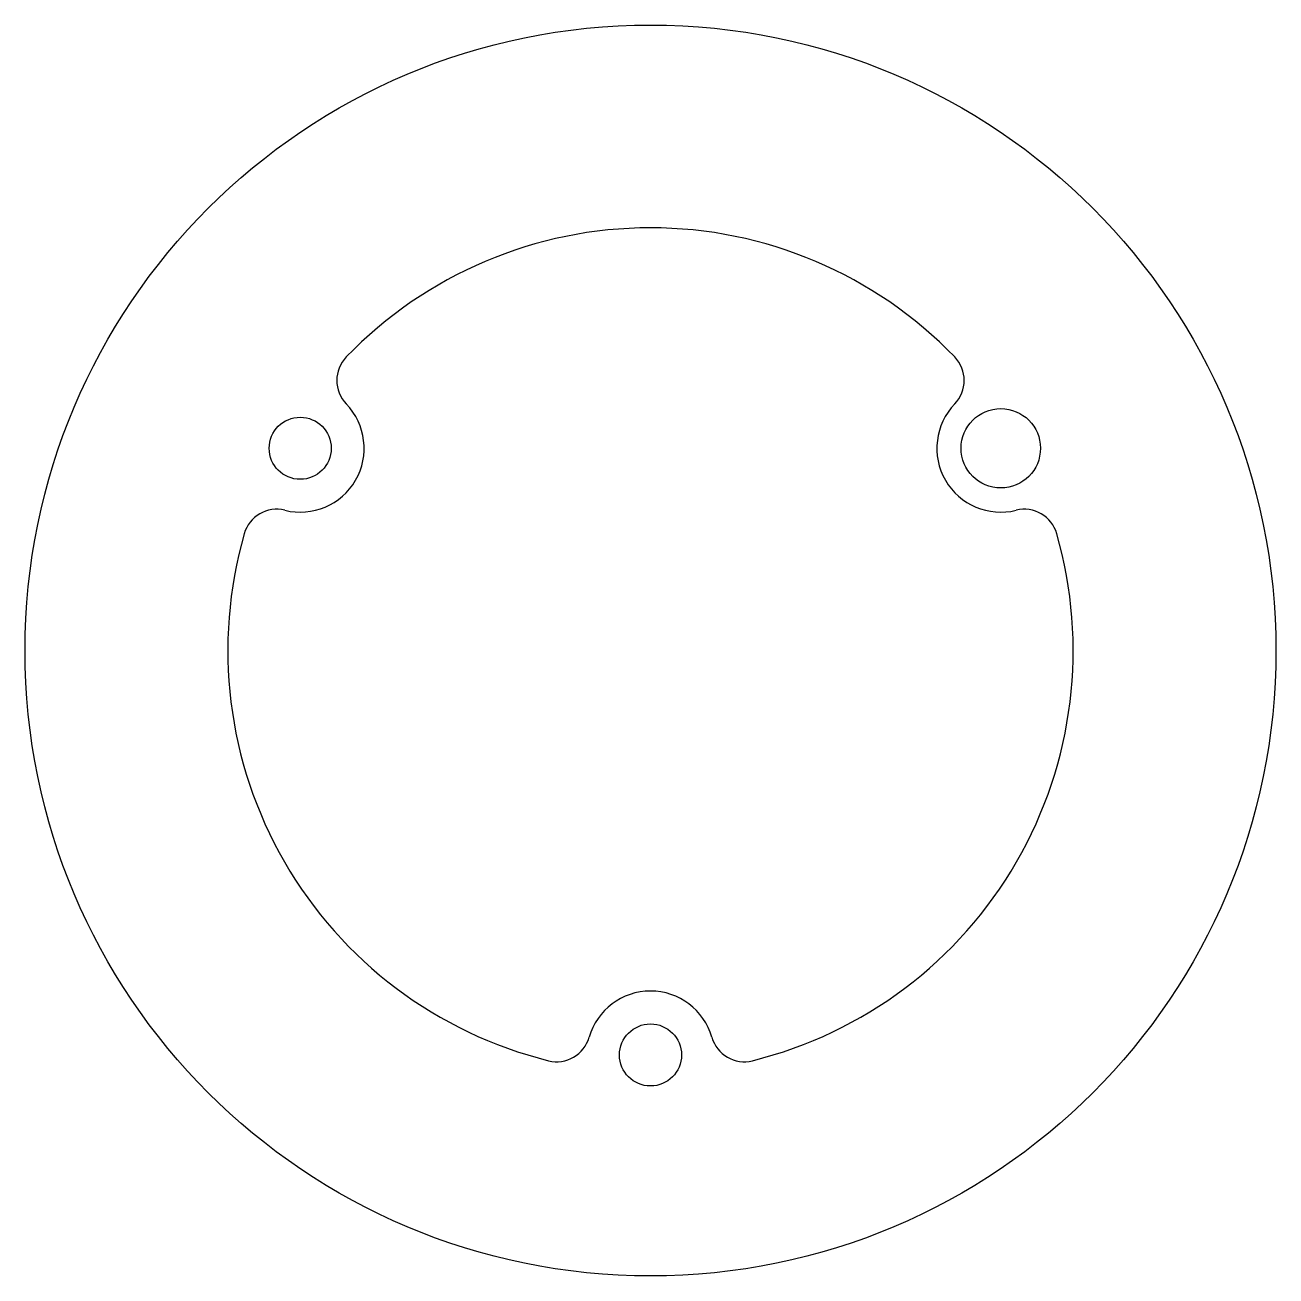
# Model space of a CAD drawing. Header units: millimetres. Extents: x -34.3 to 34.3, y -34.3 to 34.3.
import ezdxf

# ---------------------------------------------------------------- set-up
doc = ezdxf.new("R2010")
doc.units = ezdxf.units.MM

msp = doc.modelspace()

# ---------------------------------------------------------------- linework, layer by layer
at = {"color": 7, "linetype": 'Continuous', "lineweight": 25}
for centre, radius in [((0, 0), 34.27), ((19.191, 11.08), 2.175), ((-19.191, 11.08), 1.7), ((0, -22.16), 1.7)]:
    msp.add_circle(centre, radius, dxfattribs=at)
for centre, radius, start, end in [((0, 0), 23.16, 43.97624, 136.02376), ((-15.331, 14.793), 1.856, 136.02376, 223.88609), ((15.331, 14.793), 1.856, 316.11391, 43.97624), ((-19.191, 11.08), 3.5, 256.11391, 43.88609), ((19.191, 11.08), 3.5, 136.11391, 283.88609), ((-20.476, 5.881), 1.856, 76.11391, 163.97624), ((20.476, 5.881), 1.856, 16.02376, 103.88609), ((0, 0), 23.16, 163.97624, 256.02376), ((0, 0), 23.16, 283.97624, 16.02376), ((0, -22.16), 3.5, 16.11391, 163.88609), ((-5.145, -20.674), 1.856, 256.02376, 343.88609), ((5.145, -20.674), 1.856, 196.11391, 283.97624)]:
    msp.add_arc(centre, radius, start, end, dxfattribs=at)

doc.saveas('drawing.dxf')
